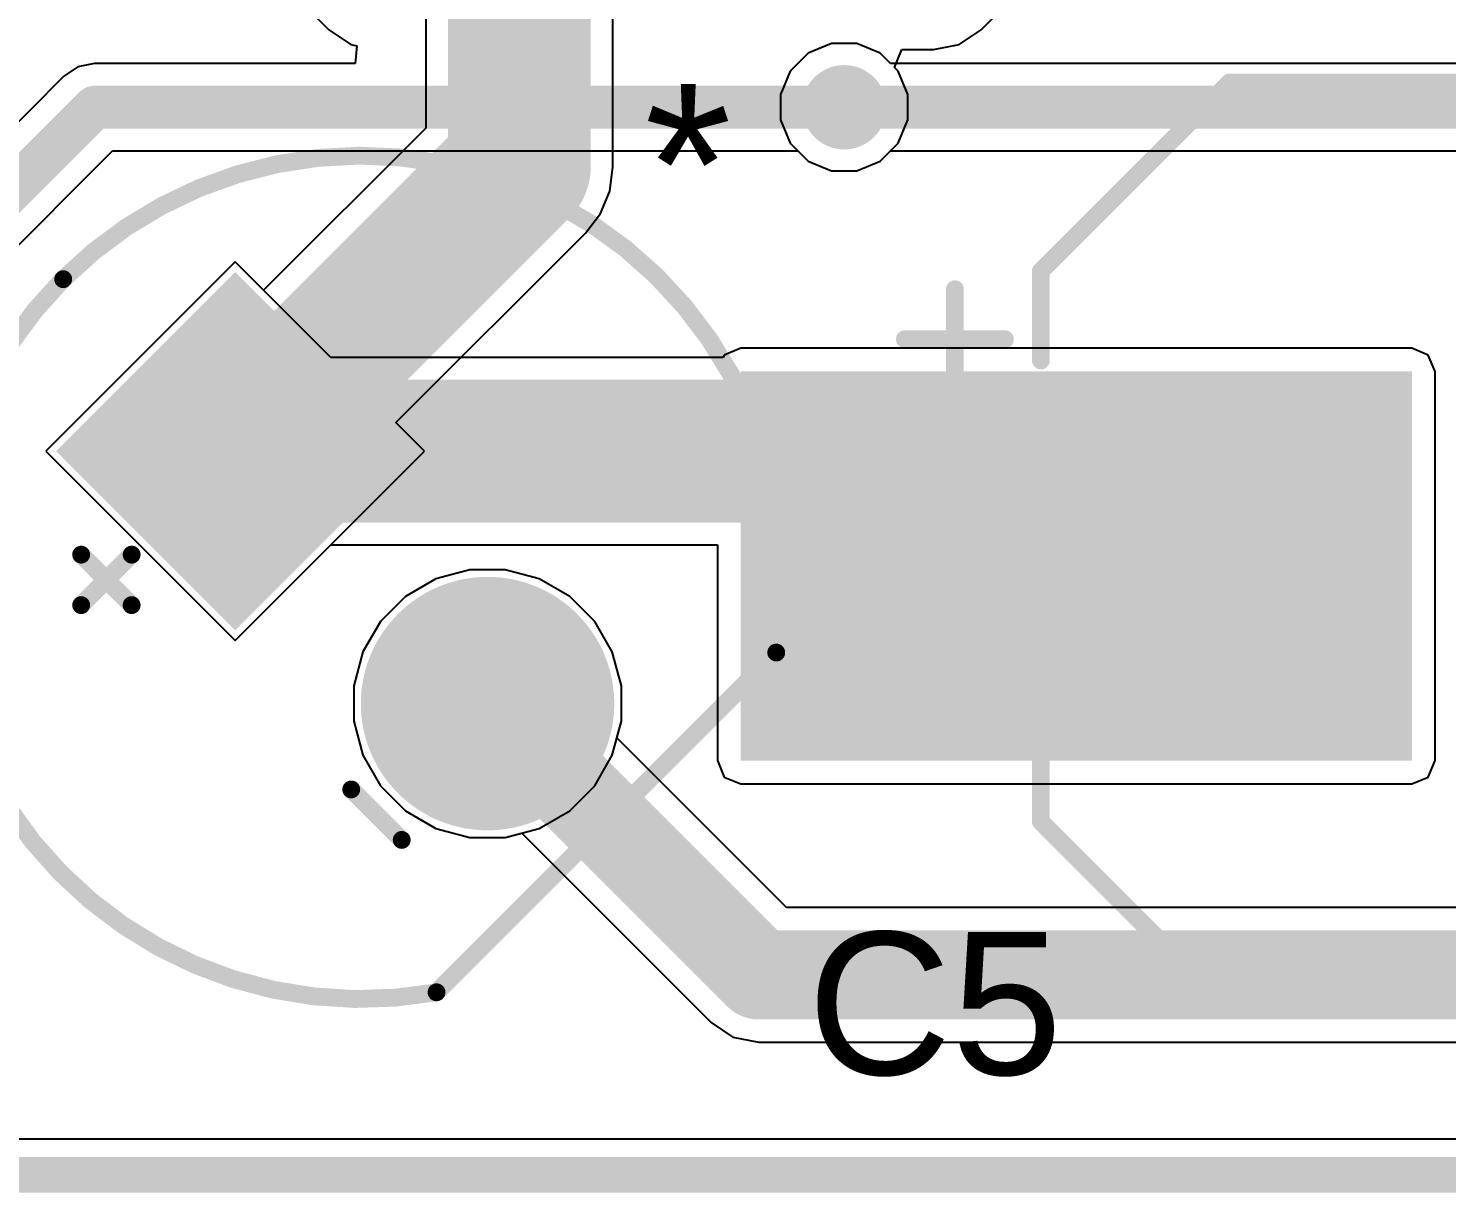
# Model space of a CAD drawing. Header units: millimetres. Extents: x -0.42 to 2.4, y -0.33 to 1.81.
# Drawn here: x 0.3985 to 0.7957, y -0.183 to 0.1431 of the extents above; entities that cross this region are included whole.
import ezdxf

# ---------------------------------------------------------------- set-up
doc = ezdxf.new("R2010")
doc.units = ezdxf.units.MM
doc.header["$MEASUREMENT"] = 0
for name, color, linetype in [('BottomLayer', 5, 'Continuous'), ('BottomSolder', 6, 'Continuous'), ('Mechanical2', 216, 'Continuous'), ('MultiLayer', 9, 'Continuous'), ('PadHoleLayer', 156, 'Continuous'), ('TopLayer', 1, 'Continuous'), ('TopOverlay', 2, 'Continuous'), ('TopPaste', 8, 'Continuous'), ('TopSolder', 216, 'Continuous'), ('ViaHoleLayer', 16, 'Continuous')]:
    doc.layers.add(name, color=color, linetype=linetype)
doc.styles.add('Arial', font='', dxfattribs={"height": 0.2})
doc.styles.get('Arial').set_extended_font_data('Arial')

# ---------------------------------------------------------------- blocks, each defined once
blk = doc.blocks.new('IR333_A_4')
at = {"layer": 'BottomLayer'}
blk.add_hatch(color=5, dxfattribs=at).paths.add_polyline_path([(-0.08149595, 0.03149605), (-0.01850385, 0.03149605), (-0.01850385, -0.03149605), (-0.08149595, -0.03149605)])
h = blk.add_hatch(color=5, dxfattribs=at)
edge = h.paths.add_edge_path()
edge.add_arc((0.0499999, 0), 0.031496, 0, 360)
at = {"layer": 'BottomSolder'}
blk.add_hatch(color=6, dxfattribs=at).paths.add_polyline_path([(-0.08549595, 0.03549605), (-0.01450385, 0.03549605), (-0.01450385, -0.03549605), (-0.08549595, -0.03549605)])
h = blk.add_hatch(color=6, dxfattribs=at)
edge = h.paths.add_edge_path()
edge.add_arc((0.0499999, 0), 0.035496, 0, 360)
at = {"layer": 'MultiLayer'}
blk.add_hatch(color=9, dxfattribs=at).paths.add_polyline_path([(-0.08149595, 0.03149605), (-0.01850385, 0.03149605), (-0.01850385, -0.03149605), (-0.08149595, -0.03149605)])
h = blk.add_hatch(color=9, dxfattribs=at)
edge = h.paths.add_edge_path()
edge.add_arc((0.0499999, 0), 0.031496, 0, 360)
at = {"layer": 'PadHoleLayer'}
h = blk.add_hatch(color=156, dxfattribs=at)
edge = h.paths.add_edge_path()
edge.add_arc((-0.0499999, 0), 0.017717, 0, 360)
h = blk.add_hatch(color=156, dxfattribs=at)
edge = h.paths.add_edge_path()
edge.add_arc((0.0499999, 0), 0.017717, 0, 360)
at = {"layer": 'TopLayer'}
blk.add_hatch(color=1, dxfattribs=at).paths.add_polyline_path([(-0.08149595, 0.03149605), (-0.01850385, 0.03149605), (-0.01850385, -0.03149605), (-0.08149595, -0.03149605)])
h = blk.add_hatch(color=1, dxfattribs=at)
edge = h.paths.add_edge_path()
edge.add_arc((0.0499999, 0), 0.031496, 0, 360)
at = {"layer": 'TopSolder'}
blk.add_hatch(color=216, dxfattribs=at).paths.add_polyline_path([(-0.08549595, 0.03549605), (-0.01450385, 0.03549605), (-0.01450385, -0.03549605), (-0.08549595, -0.03549605)])
h = blk.add_hatch(color=216, dxfattribs=at)
edge = h.paths.add_edge_path()
edge.add_arc((0.0499999, 0), 0.035496, 0, 360)
at = {"layer": 'TopOverlay', "const_width": 0.005}
for points in [[(-0.1181102, 0, -0.7350501228491367), (0.0970696, 0.0672869)], [(0.0970696, -0.0672869, -0.7350501228491367), (-0.1181102, 0)]]:
    blk.add_lwpolyline(points, format="xyb", dxfattribs=at)
for points in [[(0.0970696, -0.0672869), (0.0970696, 0.0672869)], [(-0.05, -0.0610001), (-0.05, -0.041)], [(0.04, -0.044), (0.06, -0.044)], [(-0.0600001, -0.051), (-0.04, -0.051)]]:
    blk.add_lwpolyline(points, dxfattribs=at)
at = {"layer": 'TopOverlay', "const_width": 0.0025}
for points in [[(0.0958196, 0.0672869, 1), (0.0983196, 0.0672869, 1)], [(0.0958196, 0.0672869, 1), (0.0983196, 0.0672869, 1)], [(-0.1193602, 0, 1), (-0.1168602, 0, 1)], [(-0.1193602, 0, 1), (-0.1168602, 0, 1)], [(-0.05125, -0.041, 1), (-0.04875, -0.041, 1)], [(0.03875, -0.044, 1), (0.04125, -0.044, 1)], [(0.05875, -0.044, 1), (0.06125, -0.044, 1)], [(-0.0612501, -0.051, 1), (-0.0587501, -0.051, 1)], [(-0.04125, -0.051, 1), (-0.03875, -0.051, 1)], [(-0.05125, -0.0610001, 1), (-0.04875, -0.0610001, 1)], [(0.0958196, -0.0672869, 1), (0.0983196, -0.0672869, 1)], [(0.0958196, -0.0672869, 1), (0.0983196, -0.0672869, 1)]]:
    blk.add_lwpolyline(points, format="xyb", close=True, dxfattribs=at)
blk = doc.blocks.new('RT1A221M0605_45')
at = {"layer": 'TopLayer'}
for points in [[(-0.17519685, 0.03149605), (-0.03740155, 0.03149605), (-0.03740155, -0.03149605), (-0.17519685, -0.03149605)], [(0.03740155, 0.03149605), (0.17519685, 0.03149605), (0.17519685, -0.03149605), (0.03740155, -0.03149605)]]:
    blk.add_hatch(color=1, dxfattribs=at).paths.add_polyline_path(points)
at = {"layer": 'TopPaste'}
for points in [[(-0.17519685, 0.03149605), (-0.03740155, 0.03149605), (-0.03740155, -0.03149605), (-0.17519685, -0.03149605)], [(0.03740155, 0.03149605), (0.17519685, 0.03149605), (0.17519685, -0.03149605), (0.03740155, -0.03149605)]]:
    blk.add_hatch(color=8, dxfattribs=at).paths.add_polyline_path(points)
at = {"layer": 'TopSolder'}
for points in [[(-0.17919685, 0.03549605), (-0.03340155, 0.03549605), (-0.03340155, -0.03549605), (-0.17919685, -0.03549605)], [(0.03340155, 0.03549605), (0.17919685, 0.03549605), (0.17919685, -0.03549605), (0.03340155, -0.03549605)]]:
    blk.add_hatch(color=216, dxfattribs=at).paths.add_polyline_path(points)
at = {"layer": 'TopOverlay', "const_width": 0.005}
for points in [[(-0.1299213, 0.0770787), (-0.0770787, 0.1299213)], [(-0.0770787, 0.1299213), (0, 0.1299213)], [(0, 0.1299213), (0.1299213, 0.1299213)], [(0.1299213, 0.0550787), (0.1299213, 0.1299213)], [(-0.1299213, 0.0520787), (-0.1299213, 0.0770787)], [(-0.154, 0.044), (-0.154, 0.072)], [(-0.168, 0.058), (-0.14, 0.058)], [(-0.1299213, -0.0770787), (-0.1299213, -0.0520787)], [(0.1299213, -0.1299213), (0.1299213, -0.0550787)], [(-0.1299213, -0.0770787), (-0.0770787, -0.1299213)], [(-0.0770787, -0.1299213), (0, -0.1299213)], [(0, -0.1299213), (0.1299213, -0.1299213)]]:
    blk.add_lwpolyline(points, dxfattribs=at)
at = {"layer": 'TopOverlay', "const_width": 0.0025}
for points in [[(-0.0783287, 0.1299213, 1), (-0.0758287, 0.1299213, 1)], [(-0.0783287, 0.1299213, 1), (-0.0758287, 0.1299213, 1)], [(-0.00125, 0.1299213, 1), (0.00125, 0.1299213, 1)], [(-0.00125, 0.1299213, 1), (0.00125, 0.1299213, 1)], [(0.1286713, 0.1299213, 1), (0.1311713, 0.1299213, 1)], [(0.1286713, 0.1299213, 1), (0.1311713, 0.1299213, 1)], [(-0.1311713, 0.0770787, 1), (-0.1286713, 0.0770787, 1)], [(-0.1311713, 0.0770787, 1), (-0.1286713, 0.0770787, 1)], [(-0.15525, 0.072, 1), (-0.15275, 0.072, 1)], [(-0.16925, 0.058, 1), (-0.16675, 0.058, 1)], [(-0.14125, 0.058, 1), (-0.13875, 0.058, 1)], [(0.1286713, 0.0550787, 1), (0.1311713, 0.0550787, 1)], [(-0.1311713, 0.0520787, 1), (-0.1286713, 0.0520787, 1)], [(-0.15525, 0.044, 1), (-0.15275, 0.044, 1)], [(-0.1311713, -0.0520787, 1), (-0.1286713, -0.0520787, 1)], [(0.1286713, -0.0550787, 1), (0.1311713, -0.0550787, 1)], [(-0.1311713, -0.0770787, 1), (-0.1286713, -0.0770787, 1)], [(-0.1311713, -0.0770787, 1), (-0.1286713, -0.0770787, 1)], [(-0.0783287, -0.1299213, 1), (-0.0758287, -0.1299213, 1)], [(-0.0783287, -0.1299213, 1), (-0.0758287, -0.1299213, 1)], [(-0.00125, -0.1299213, 1), (0.00125, -0.1299213, 1)], [(-0.00125, -0.1299213, 1), (0.00125, -0.1299213, 1)], [(0.1286713, -0.1299213, 1), (0.1311713, -0.1299213, 1)], [(0.1286713, -0.1299213, 1), (0.1311713, -0.1299213, 1)]]:
    blk.add_lwpolyline(points, format="xyb", close=True, dxfattribs=at)

msp = doc.modelspace()

# ---------------------------------------------------------------- hatches: boundary and pattern name
at = {"layer": 'BottomLayer'}
h = msp.add_hatch(color=5, dxfattribs=at)
edge = h.paths.add_edge_path()
edge.add_arc((0.627, 0.121), 0.011811, 0, 360)
at = {"layer": 'BottomSolder'}
h = msp.add_hatch(color=6, dxfattribs=at)
edge = h.paths.add_edge_path()
edge.add_arc((0.627, 0.121), 0.0059055, 0, 360)
at = {"layer": 'TopLayer'}
h = msp.add_hatch(color=1, dxfattribs=at)
edge = h.paths.add_edge_path()
edge.add_arc((0.627, 0.121), 0.011811, 0, 360)
msp.add_hatch(color=1, dxfattribs=at).paths.add_polyline_path([(0.598, -0.062), (0.786, -0.062), (0.786, 0.047), (0.598, 0.047)])
at = {"layer": 'TopSolder'}
h = msp.add_hatch(color=216, dxfattribs=at)
edge = h.paths.add_edge_path()
edge.add_arc((0.627, 0.121), 0.0059055, 0, 360)
at = {"layer": 'ViaHoleLayer'}
h = msp.add_hatch(color=16, dxfattribs=at)
edge = h.paths.add_edge_path()
edge.add_arc((0.627, 0.121), 0.0059055, 0, 360)

# ---------------------------------------------------------------- linework, layer by layer
at = {"layer": 'BottomLayer'}
for p, q in [((0.5097756, 0.215), (0.5097756, 0.1151637)), ((0.5622244, 0.104302), (0.5622244, 0.215)), ((0.6169109, 0.1360994), (0.6119006, 0.1310891)), ((0.6234572, 0.138811), (0.6169109, 0.1360994)), ((0.6305428, 0.138811), (0.6234572, 0.138811)), ((0.6370891, 0.1360994), (0.6305428, 0.138811)), ((0.6399534, 0.1332351), (0.6370891, 0.1360994)), ((0.9570466, 0.1332351), (0.6399534, 0.1332351)), ((0.6119006, 0.1310891), (0.609189, 0.1245428)), ((0.609189, 0.1245428), (0.609189, 0.1174572)), ((0.609189, 0.1174572), (0.6119006, 0.1109109)), ((0.5097756, 0.1151637), (0.4643472, 0.0697354)), ((0.6119006, 0.1109109), (0.6169109, 0.1059006)), ((0.6370891, 0.1059006), (0.6399534, 0.1087649)), ((0.6399534, 0.1087649), (0.9570466, 0.1087649)), ((0.5613308, 0.0975138), (0.5622245, 0.1043012)), ((0.5622245, 0.1043012), (0.5622244, 0.104302)), ((0.6169109, 0.1059006), (0.6234572, 0.103189)), ((0.6305428, 0.103189), (0.6370891, 0.1059006)), ((0.6234572, 0.103189), (0.6305428, 0.103189)), ((0.558711, 0.091189), (0.5613308, 0.0975138)), ((0.5545435, 0.0857577), (0.558711, 0.091189)), ((0.5014342, 0.0326484), (0.5545431, 0.0857574)), ((0.5545431, 0.0857574), (0.5545435, 0.0857577)), ((0.456377, 0.0777056), (0.4033496, 0.0246782)), ((0.4643472, 0.0697354), (0.456377, 0.0777056)), ((0.5094044, 0.0246782), (0.5014342, 0.0326484)), ((0.4033496, 0.0246782), (0.456377, -0.0283492)), ((0.456377, -0.0283492), (0.5094044, 0.0246782)), ((0.5126146, -0.0110916), (0.5040645, -0.0160282)), ((0.5221511, -0.0085364), (0.5126146, -0.0110916)), ((0.5320241, -0.0085364), (0.5221511, -0.0085364)), ((0.5415606, -0.0110916), (0.5320241, -0.0085364)), ((0.5501107, -0.0160282), (0.5415606, -0.0110916)), ((0.5040645, -0.0160282), (0.4970834, -0.0230093)), ((0.5570918, -0.0230093), (0.5501107, -0.0160282)), ((0.4970834, -0.0230093), (0.4921468, -0.0315594)), ((0.5620284, -0.0315594), (0.5570918, -0.0230093)), ((0.4921468, -0.0315594), (0.4895916, -0.0410959)), ((0.5645836, -0.0410959), (0.5620284, -0.0315594)), ((0.4895916, -0.0410959), (0.4895916, -0.0509689)), ((0.5645836, -0.0509689), (0.5645836, -0.0410959)), ((0.4895916, -0.0509689), (0.4921468, -0.0605054)), ((0.5633402, -0.0556096), (0.5645836, -0.0509689)), ((0.6108682, -0.1031376), (0.5633402, -0.0556096)), ((0.4921468, -0.0605054), (0.4970834, -0.0690555)), ((0.4970834, -0.0690555), (0.5040645, -0.0760366)), ((0.5040645, -0.0760366), (0.5126146, -0.0809732)), ((0.5126146, -0.0809732), (0.5221511, -0.0835284)), ((0.5320241, -0.0835284), (0.5366648, -0.082285)), ((0.5366648, -0.082285), (0.5897175, -0.1353377)), ((0.5221511, -0.0835284), (0.5320241, -0.0835284)), ((0.9824389, -0.1031376), (0.6108682, -0.1031376)), ((0.5897175, -0.1353377), (0.5958368, -0.1394266)), ((0.5958368, -0.1394266), (0.6030552, -0.1408624)), ((0.6030552, -0.1408624), (0.9902519, -0.1408624)), ((1.8242818, -0.168), (0.332, -0.168))]:
    msp.add_line(p, q, dxfattribs=at)
for points, const_width in [([(0.536, 0.1043012), (0.536, 0.215)], 0.04), ([(0.456377, 0.0246782), (0.536, 0.1043012)], 0.04), ([(0.627, 0.121), (0.97, 0.121)], 0.012), ([(0.5270876, -0.0460324), (0.6030552, -0.122)], 0.025), ([(0.6030552, -0.122), (0.9902519, -0.122)], 0.025)]:
    msp.add_lwpolyline(points, dxfattribs=dict(at, const_width=const_width))
for points, const_width in [([(0.526, 0.1043012, 1), (0.546, 0.1043012, 1)], 0.02), ([(0.526, 0.1043012, 1), (0.546, 0.1043012, 1)], 0.02), ([(0.624, 0.121, 1), (0.63, 0.121, 1)], 0.006), ([(0.446377, 0.0246782, 1), (0.466377, 0.0246782, 1)], 0.02), ([(0.5208376, -0.0460324, 1), (0.5333376, -0.0460324, 1)], 0.0125), ([(0.5968052, -0.122, 1), (0.6093052, -0.122, 1)], 0.0125), ([(0.5968052, -0.122, 1), (0.6093052, -0.122, 1)], 0.0125)]:
    msp.add_lwpolyline(points, format="xyb", close=True, dxfattribs=dict(at, const_width=const_width))
at = {"layer": 'Mechanical2', "const_width": 0.01}
msp.add_lwpolyline([(0.3248031, -0.1779999), (1.9586614, -0.178)], dxfattribs=at)
at = {"layer": 'TopLayer'}
for p, q in [((0.4566623, 0.1686624), (0.4826624, 0.1426623)), ((0.6653377, 0.1426623), (0.6883377, 0.1656623)), ((0.4826624, 0.1426623), (0.4887817, 0.1385734)), ((0.6592184, 0.1385734), (0.6653377, 0.1426623)), ((0.4887817, 0.1385734), (0.4904824, 0.1382351)), ((0.4904824, 0.1382351), (0.48999, 0.1332351)), ((0.6410509, 0.1321376), (0.643122, 0.1371376)), ((0.643122, 0.1371376), (0.652, 0.1371376)), ((0.652, 0.1371376), (0.6592184, 0.1385734)), ((0.4123178, 0.1323038), (0.4083485, 0.1296515)), ((0.417, 0.1332351), (0.4123178, 0.1323038)), ((0.48999, 0.1332351), (0.417, 0.1332351)), ((0.6420994, 0.1310891), (0.6410509, 0.1321376)), ((0.4083485, 0.1296515), (0.3429321, 0.0642351)), ((0.644811, 0.1245428), (0.6420994, 0.1310891)), ((0.644811, 0.1174572), (0.644811, 0.1245428)), ((0.6420994, 0.1109109), (0.644811, 0.1174572)), ((0.3566515, 0.0433485), (0.4220679, 0.1087649)), ((0.4220679, 0.1087649), (0.6140466, 0.1087649)), ((0.6140466, 0.1087649), (0.6169109, 0.1059006)), ((0.6370891, 0.1059006), (0.6420994, 0.1109109)), ((0.6169109, 0.1059006), (0.6234572, 0.103189)), ((0.6305428, 0.103189), (0.6370891, 0.1059006)), ((0.6234572, 0.103189), (0.6305428, 0.103189)), ((0.456377, 0.0777056), (0.4033496, 0.0246782)), ((0.48318, 0.0509026), (0.456377, 0.0777056)), ((0.598, 0.0534944), (0.5934078, 0.0515922)), ((0.786, 0.0534944), (0.598, 0.0534944)), ((0.7905922, 0.0515922), (0.786, 0.0534944)), ((0.5931222, 0.0509026), (0.48318, 0.0509026)), ((0.5934078, 0.0515922), (0.5931222, 0.0509026)), ((0.7924944, 0.047), (0.7905922, 0.0515922)), ((0.7924944, -0.062), (0.7924944, 0.047)), ((0.4033496, 0.0246782), (0.456377, -0.0283492)), ((0.456377, -0.0283492), (0.48318, -0.0015462)), ((0.48318, -0.0015462), (0.5915056, -0.0015462)), ((0.5915056, -0.0015462), (0.5915056, -0.062)), ((0.5126146, -0.0110916), (0.5040645, -0.0160282)), ((0.5221511, -0.0085364), (0.5126146, -0.0110916)), ((0.5320241, -0.0085364), (0.5221511, -0.0085364)), ((0.5415606, -0.0110916), (0.5320241, -0.0085364)), ((0.5501107, -0.0160282), (0.5415606, -0.0110916)), ((0.5040645, -0.0160282), (0.4970834, -0.0230093)), ((0.5570918, -0.0230093), (0.5501107, -0.0160282)), ((0.4970834, -0.0230093), (0.4921468, -0.0315594)), ((0.5620284, -0.0315594), (0.5570918, -0.0230093)), ((0.4921468, -0.0315594), (0.4895916, -0.0410959)), ((0.5645836, -0.0410959), (0.5620284, -0.0315594)), ((0.4895916, -0.0410959), (0.4895916, -0.0509689)), ((0.5645836, -0.0509689), (0.5645836, -0.0410959)), ((0.4895916, -0.0509689), (0.4921468, -0.0605054)), ((0.5620284, -0.0605054), (0.5645836, -0.0509689)), ((0.4921468, -0.0605054), (0.4970834, -0.0690555)), ((0.5570918, -0.0690555), (0.5620284, -0.0605054)), ((0.5915056, -0.062), (0.5934078, -0.0665922)), ((0.7905922, -0.0665922), (0.7924944, -0.062)), ((0.5934078, -0.0665922), (0.598, -0.0684944)), ((0.786, -0.0684944), (0.7905922, -0.0665922)), ((0.4970834, -0.0690555), (0.5040645, -0.0760366)), ((0.5501107, -0.0760366), (0.5570918, -0.0690555)), ((0.598, -0.0684944), (0.786, -0.0684944)), ((0.5040645, -0.0760366), (0.5126146, -0.0809732)), ((0.5415606, -0.0809732), (0.5501107, -0.0760366)), ((0.5126146, -0.0809732), (0.5221511, -0.0835284)), ((0.5320241, -0.0835284), (0.5415606, -0.0809732)), ((0.5221511, -0.0835284), (0.5320241, -0.0835284)), ((0.9632535, -0.168), (0.332, -0.168))]:
    msp.add_line(p, q, dxfattribs=at)
for points, const_width in [([(0.348, 0.052), (0.417, 0.121)], 0.012), ([(0.417, 0.121), (0.627, 0.121)], 0.012), ([(0.456377, 0.0246782), (0.6216782, 0.0246782)], 0.04), ([(0.6216782, 0.0246782), (0.6790226, 0.0246782)], 0.025), ([(0.6790226, 0.0246782), (0.7057008, -0.002)], 0.025)]:
    msp.add_lwpolyline(points, dxfattribs=dict(at, const_width=const_width))
for points, const_width in [([(0.414, 0.121, 1), (0.42, 0.121, 1)], 0.006), ([(0.414, 0.121, 1), (0.42, 0.121, 1)], 0.006), ([(0.624, 0.121, 1), (0.63, 0.121, 1)], 0.006), ([(0.446377, 0.0246782, 1), (0.466377, 0.0246782, 1)], 0.02), ([(0.6116782, 0.0246782, 1), (0.6316782, 0.0246782, 1)], 0.02), ([(0.6154282, 0.0246782, 1), (0.6279282, 0.0246782, 1)], 0.0125), ([(0.6727726, 0.0246782, 1), (0.6852726, 0.0246782, 1)], 0.0125), ([(0.6727726, 0.0246782, 1), (0.6852726, 0.0246782, 1)], 0.0125), ([(0.6994508, -0.002, 1), (0.7119508, -0.002, 1)], 0.0125)]:
    msp.add_lwpolyline(points, format="xyb", close=True, dxfattribs=dict(at, const_width=const_width))

# ---------------------------------------------------------------- block references
at = {"rotation": 315}
msp.add_blockref('IR333_A_4', (0.4917323, -0.0106771), dxfattribs=at)
msp.add_blockref('RT1A221M0605_45', (0.812, -0.002))

# ---------------------------------------------------------------- texts
at = {"layer": 'TopOverlay', "style": 'Arial'}
for s, height, p in [('*', 0.045, (0.571, 0.0825024)), ('C5', 0.04, (0.6166775, -0.1499935))]:
    msp.add_text(s, height=height, dxfattribs=at).set_placement(p)

doc.saveas('drawing.dxf')
